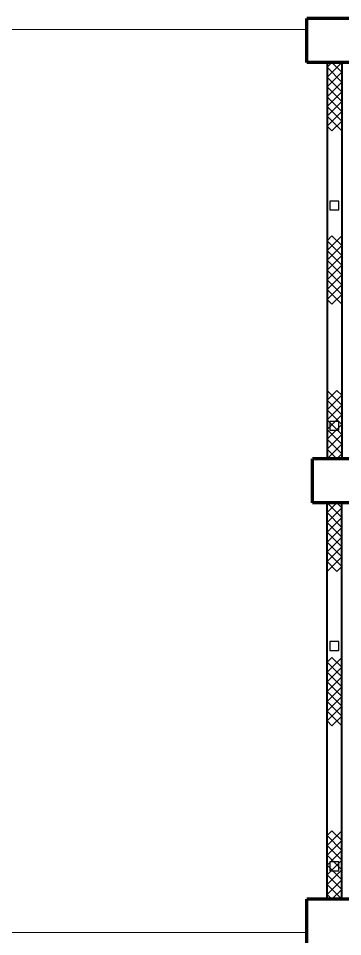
# Model space of a CAD drawing. Header units: metres. Extents: x 1807 to 3745, y 842 to 1968.
# Drawn here: x 3172.69 to 3177.11, y 1415.79 to 1428.3 of the extents above; entities that cross this region are included whole.
import ezdxf

# ---------------------------------------------------------------- set-up
doc = ezdxf.new("R2010")
doc.units = ezdxf.units.M
doc.header["$MEASUREMENT"] = 0
doc.layers.add('Level 1', color=7, linetype='Continuous', lineweight=0)

msp = doc.modelspace()

# ---------------------------------------------------------------- linework, layer by layer
at = {"layer": 'Level 1', "color": 7, "linetype": 'Continuous', "lineweight": 70}
for p, q in [((3177.375, 1428.3), (3176.625, 1428.3)), ((3176.625, 1427.7), (3176.625, 1428.3)), ((3177.375, 1427.7), (3176.625, 1427.7)), ((3176.7, 1421.7), (3176.7, 1422.3)), ((3177.3, 1422.3), (3176.7, 1422.3)), ((3177.3, 1421.7), (3176.7, 1421.7)), ((3176.625, 1415.7), (3176.625, 1416.3)), ((3177.375, 1416.3), (3176.625, 1416.3))]:
    msp.add_line(p, q, dxfattribs=at)
at = {"layer": 'Level 1', "color": 7, "linetype": 'Continuous', "lineweight": 0}
for p, q in [((3166.39, 1428.15), (3176.625, 1428.15)), ((3176.9, 1427.7), (3176.9, 1422.3)), ((3177.1, 1427.7), (3176.9, 1427.5)), ((3176.9, 1427.633), (3176.967, 1427.7)), ((3177.1, 1427.433), (3176.9, 1427.633)), ((3176.967, 1427.7), (3177.1, 1427.567)), ((3177.1, 1427.7), (3177.1, 1422.3)), ((3177.1, 1427.567), (3176.9, 1427.367)), ((3176.9, 1427.5), (3177.1, 1427.3)), ((3176.9, 1427.233), (3177.1, 1427.433)), ((3176.9, 1427.367), (3177.1, 1427.167)), ((3177.1, 1427.3), (3176.9, 1427.1)), ((3177.1, 1427.033), (3176.9, 1427.233)), ((3177.1, 1427.167), (3176.9, 1426.967)), ((3176.9, 1427.1), (3177.1, 1426.9)), ((3176.9, 1426.833), (3177.1, 1427.033)), ((3176.9, 1426.967), (3177.1, 1426.767)), ((3176.967, 1426.767), (3176.9, 1426.833)), ((3177.1, 1426.9), (3176.967, 1426.767)), ((3177.1, 1425.338), (3176.9, 1425.138)), ((3176.9, 1425.271), (3176.967, 1425.338)), ((3176.967, 1425.338), (3177.1, 1425.205)), ((3177.1, 1425.071), (3176.9, 1425.271)), ((3177.1, 1425.205), (3176.9, 1425.005)), ((3176.9, 1425.138), (3177.1, 1424.938)), ((3176.9, 1424.871), (3177.1, 1425.071)), ((3176.9, 1425.005), (3177.1, 1424.805)), ((3177.1, 1424.938), (3176.9, 1424.738)), ((3177.1, 1424.671), (3176.9, 1424.871)), ((3177.1, 1424.805), (3176.9, 1424.605)), ((3176.9, 1424.738), (3177.1, 1424.538)), ((3176.9, 1424.471), (3177.1, 1424.671)), ((3176.9, 1424.605), (3177.1, 1424.405)), ((3176.967, 1424.405), (3176.9, 1424.471)), ((3177.1, 1424.538), (3176.967, 1424.405)), ((3176.9, 1423.1), (3177.033, 1423.233)), ((3177.1, 1423.033), (3176.9, 1423.233)), ((3177.033, 1423.233), (3177.1, 1423.167)), ((3177.1, 1423.167), (3176.9, 1422.967)), ((3177.1, 1422.9), (3176.9, 1423.1)), ((3176.9, 1422.833), (3177.1, 1423.033)), ((3176.9, 1422.967), (3177.1, 1422.767)), ((3176.9, 1422.7), (3177.1, 1422.9)), ((3177.1, 1422.633), (3176.9, 1422.833)), ((3177.1, 1422.767), (3176.9, 1422.567)), ((3177.1, 1422.5), (3176.9, 1422.7)), ((3176.9, 1422.433), (3177.1, 1422.633)), ((3176.9, 1422.567), (3177.1, 1422.367)), ((3176.9, 1422.3), (3177.1, 1422.5)), ((3177.033, 1422.3), (3176.9, 1422.433)), ((3177.1, 1422.367), (3177.033, 1422.3)), ((3176.9, 1421.7), (3176.9, 1416.3)), ((3176.9, 1421.7), (3177.1, 1421.5)), ((3177.033, 1421.7), (3176.9, 1421.567)), ((3176.9, 1421.433), (3177.1, 1421.633)), ((3177.1, 1421.633), (3177.033, 1421.7)), ((3177.1, 1421.7), (3177.1, 1416.3)), ((3176.9, 1421.567), (3177.1, 1421.367)), ((3177.1, 1421.5), (3176.9, 1421.3)), ((3177.1, 1421.233), (3176.9, 1421.433)), ((3177.1, 1421.367), (3176.9, 1421.167)), ((3176.9, 1421.3), (3177.1, 1421.1)), ((3176.9, 1421.033), (3177.1, 1421.233)), ((3176.9, 1421.167), (3177.1, 1420.967)), ((3177.1, 1421.1), (3176.9, 1420.9)), ((3177.1, 1420.833), (3176.9, 1421.033)), ((3177.1, 1420.967), (3176.9, 1420.767)), ((3176.9, 1420.9), (3177.033, 1420.767)), ((3177.033, 1420.767), (3177.1, 1420.833)), ((3176.967, 1419.595), (3176.9, 1419.529)), ((3176.9, 1419.395), (3177.1, 1419.595)), ((3177.1, 1419.462), (3176.967, 1419.595)), ((3176.9, 1419.529), (3177.1, 1419.329)), ((3176.9, 1419.262), (3177.1, 1419.462)), ((3177.1, 1419.195), (3176.9, 1419.395)), ((3177.1, 1419.329), (3176.9, 1419.129)), ((3177.1, 1419.062), (3176.9, 1419.262)), ((3176.9, 1418.995), (3177.1, 1419.195)), ((3176.9, 1419.129), (3177.1, 1418.929)), ((3176.9, 1418.862), (3177.1, 1419.062)), ((3177.1, 1418.795), (3176.9, 1418.995)), ((3177.1, 1418.929), (3176.9, 1418.729)), ((3177.1, 1418.662), (3176.9, 1418.862)), ((3176.9, 1418.729), (3176.967, 1418.662)), ((3176.967, 1418.662), (3177.1, 1418.795)), ((3176.967, 1417.233), (3176.9, 1417.167)), ((3176.9, 1417.033), (3177.1, 1417.233)), ((3177.1, 1417.1), (3176.967, 1417.233)), ((3176.9, 1417.167), (3177.1, 1416.967)), ((3176.9, 1416.9), (3177.1, 1417.1)), ((3177.1, 1416.833), (3176.9, 1417.033)), ((3177.1, 1416.967), (3176.9, 1416.767)), ((3177.1, 1416.7), (3176.9, 1416.9)), ((3176.9, 1416.633), (3177.1, 1416.833)), ((3176.9, 1416.767), (3177.1, 1416.567)), ((3176.9, 1416.5), (3177.1, 1416.7)), ((3177.1, 1416.433), (3176.9, 1416.633)), ((3177.1, 1416.567), (3176.9, 1416.367)), ((3177.1, 1416.3), (3176.9, 1416.5)), ((3176.9, 1416.367), (3176.967, 1416.3)), ((3176.967, 1416.3), (3177.1, 1416.433)), ((3168.375, 1415.85), (3176.625, 1415.85))]:
    msp.add_line(p, q, dxfattribs=at)
at = {"layer": 'Level 1', "color": 7, "linetype": 'Continuous', "lineweight": 40}
for p, q in [((3177.1, 1427.7), (3176.9, 1427.7)), ((3176.9, 1427.7), (3176.9, 1422.3)), ((3177.1, 1427.7), (3177.1, 1422.3)), ((3177.1, 1422.3), (3176.9, 1422.3)), ((3177.1, 1421.7), (3176.9, 1421.7)), ((3176.9, 1416.3), (3176.9, 1421.7)), ((3177.1, 1416.3), (3177.1, 1421.7)), ((3177.1, 1416.3), (3176.9, 1416.3))]:
    msp.add_line(p, q, dxfattribs=at)
at = {"layer": 'Level 1', "color": 7, "linetype": 'Continuous', "lineweight": 30}
for p, q in [((3177.06, 1425.81), (3176.94, 1425.81)), ((3176.94, 1425.81), (3176.94, 1425.69)), ((3177.06, 1425.69), (3177.06, 1425.81)), ((3176.94, 1425.69), (3177.06, 1425.69)), ((3177.06, 1422.81), (3176.94, 1422.81)), ((3176.94, 1422.81), (3176.94, 1422.69)), ((3177.06, 1422.69), (3177.06, 1422.81)), ((3176.94, 1422.69), (3177.06, 1422.69)), ((3177.06, 1419.81), (3176.94, 1419.81)), ((3176.94, 1419.81), (3176.94, 1419.69)), ((3177.06, 1419.69), (3177.06, 1419.81)), ((3176.94, 1419.69), (3177.06, 1419.69)), ((3177.06, 1416.81), (3176.94, 1416.81)), ((3176.94, 1416.81), (3176.94, 1416.69)), ((3177.06, 1416.69), (3177.06, 1416.81)), ((3176.94, 1416.69), (3177.06, 1416.69))]:
    msp.add_line(p, q, dxfattribs=at)

doc.saveas('drawing.dxf')
